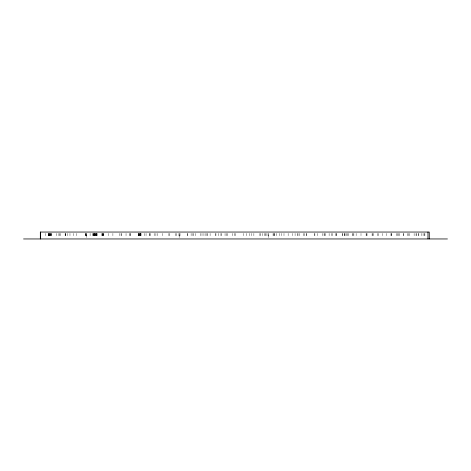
<?xml version="1.0" encoding="UTF-8"?>
<svg xmlns="http://www.w3.org/2000/svg" width="471" height="471" viewBox="0 0 471 471"><rect width="100%" height="100%" fill="white"/><g stroke="black" fill="none" stroke-linecap="round" stroke-linejoin="round"><path stroke-width="0.35" stroke-dasharray="2.35 1.77" d="M424.889 233.41L424.889 237.519M424.771 233.41L424.771 237.519M423.082 233.41L423.082 237.519M421.156 233.41L421.156 237.519M418.849 233.41L418.849 237.519M418.224 233.41L418.224 237.519M416.535 233.41L416.535 237.519M416.046 233.41L416.046 237.519M414.121 233.41L414.121 237.519M409.334 233.41L409.334 237.519M408.381 233.41L408.381 237.519M407.762 233.41L407.762 237.519M403.382 233.41L403.382 237.519M403.288 233.41L403.288 237.519M399.473 233.41L399.473 237.519M398.331 233.41L398.331 237.519M397.394 233.41L397.394 237.519M396.835 233.41L396.835 237.519M391.784 233.41L391.784 237.519M391.195 233.41L391.195 237.519M390.959 233.41L390.959 237.519M386.302 233.41L386.302 237.519M382.682 233.41L382.682 237.519M378.625 233.41L378.625 237.519M377.595 233.41L377.595 237.519M373.574 233.41L373.574 237.519M372.82 233.41L372.82 237.519M372.084 233.41L372.084 237.519M367.027 233.41L367.027 237.519M366.503 233.41L366.503 237.519M366.108 233.41L366.108 237.519M360.998 233.41L360.998 237.519M356.135 233.41L356.135 237.519M353.874 233.41L353.874 237.519M352.962 233.41L352.962 237.519M352.891 233.41L352.891 237.519M348.823 233.41L348.823 237.519M347.327 233.41L347.327 237.519M346.468 233.41L346.468 237.519M345.049 233.41L345.049 237.519M344.589 233.41L344.589 237.519M344.519 233.41L344.519 237.519M342.323 233.41L342.323 237.519M342.276 233.41L342.276 237.519M336.482 233.41L336.482 237.519M336.335 233.41L336.335 237.519M335.776 233.41L335.776 237.519M332.408 233.41L332.408 237.519M331.372 233.41L331.372 237.519M329.117 233.41L329.117 237.519M325.249 233.41L325.249 237.519M324.66 233.41L324.643 237.519M324.066 233.41L324.066 237.519M322.576 233.41L322.576 237.519M317.519 233.41L317.519 237.519M314.881 233.41L314.881 237.519M314.799 233.41L314.799 237.519M306.515 233.41L306.515 237.519M306.285 233.41L306.285 237.519M304.366 233.41L304.366 237.519M303.789 233.41L303.789 237.519M299.315 233.41L299.315 237.519M298.002 233.41L298.002 237.519M297.819 233.41L297.819 237.519M295.082 233.41L295.082 237.519M292.768 233.41L292.768 237.519M288.14 233.41L288.14 237.519M283.989 233.41L283.989 237.519M281.428 233.41L281.428 237.519M279.609 233.41L279.609 237.519M276.318 233.41L276.318 237.519M274.558 233.41L274.558 237.519M274.246 233.41L274.246 237.519M273.622 233.41L273.622 237.519M273.062 233.41L273.062 237.519M268.011 233.41L268.011 237.519M266.086 233.41L266.086 237.519M265.373 233.41L265.373 237.519M264.237 233.41L264.237 237.519M262.535 233.41L262.535 237.519M260.422 233.41L260.422 237.519M259.892 233.41L259.892 237.519M253.875 233.41L253.875 237.519M251.231 233.41L251.231 237.519M249.807 233.41L249.807 237.519M246.215 233.41L246.215 237.519M243.26 233.41L243.26 237.519M235.082 233.41L235.129 237.519M234.899 233.41L234.899 237.519M232.368 233.41L232.368 237.519M227.481 233.41L227.481 237.519M226.751 233.41L226.751 237.519M225.05 233.41L225.05 237.519M221.276 233.41L221.276 237.519M220.934 233.41L220.934 237.519M218.503 233.41L218.503 237.519M215.936 233.41L215.936 237.519M215.824 233.41L215.824 237.519M210.107 233.41L210.107 237.519M207.74 233.41L207.74 237.519M206.963 233.41L206.963 237.519M205.898 233.41L205.898 237.519M203.949 233.41L203.949 237.519M202.012 233.41L202.012 237.519M200.299 233.41L200.299 237.519M195.465 233.41L195.465 237.519M193.752 233.41L193.752 237.519M192.892 233.41L192.892 237.519M191.108 233.41L191.108 237.519M187.805 233.41L187.805 237.519M187.305 233.41L187.305 237.519M180.022 233.41L180.022 237.519M178.974 233.41L178.974 237.519M176.719 233.41L176.719 237.519M175.542 233.41L175.542 237.519M169.071 233.41L169.071 237.519M168.995 233.41L168.995 237.519M162.524 233.41L162.524 237.519M157.479 233.41L157.526 237.519M155.907 233.41L155.907 237.519M154.164 233.41L154.164 237.519M150.791 233.41L150.791 237.519M149.855 233.41L149.855 237.519M149.177 233.41L149.177 237.519M146.051 233.41L146.051 237.519M144.244 233.41L144.244 237.519M141.006 233.41L140.988 237.519M140.906 233.41L140.906 237.519M140.758 233.41L140.758 237.519M140.558 233.41L140.558 237.519M140.305 233.41L140.305 237.519M140.011 233.41L140.011 237.519M139.687 233.41L139.687 237.519M139.345 233.41L139.345 237.519M139.004 233.41L139.004 237.519M138.762 233.41L138.762 237.519M138.668 233.41L138.668 237.519M138.35 233.41L138.35 237.519M130.614 233.41L130.614 237.519M130.078 233.41L130.078 237.519M129.189 233.41L129.189 237.519M126.034 233.41L126.034 237.519M121.241 233.41L121.241 237.519M121.053 233.41L121.1 237.519M119.487 233.41L119.487 237.519M112.905 233.41L112.905 237.519M108.595 233.41L108.595 237.519M103.449 233.41L103.449 237.519M103.231 233.41L103.231 237.519M103.049 233.41L103.049 237.519M102.896 233.41L102.896 237.519M102.784 233.41L102.719 237.519M102.696 233.41L102.696 237.519M101.283 233.41L101.283 237.519M97.509 233.41L97.509 237.519M96.714 233.41L96.714 237.519M96.425 233.41L96.425 237.519M96.267 233.41L96.267 237.519M96.119 233.41L96.119 237.519M95.796 233.41L95.796 237.519M95.46 233.41L95.46 237.519M95.113 233.41L95.113 237.519M94.765 233.41L94.765 237.519M94.736 233.41L94.736 237.519M94.418 233.41L94.418 237.519M94.076 233.41L94.076 237.519M93.741 233.41L93.741 237.519M93.417 233.41L93.417 237.519M93.111 233.41L93.111 237.519M92.822 233.41L92.822 237.519M90.102 233.41L90.102 237.519M86.328 233.41L86.328 237.519L86.24 233.41M86.128 233.41L86.128 237.519M85.975 233.41L85.975 237.519M85.793 233.41L85.793 237.519M85.575 233.41L85.575 237.519M76.526 233.41L76.526 237.519M73.464 233.41L73.464 237.519M69.979 233.41L69.979 237.519M67.341 233.41L67.341 237.519M65.316 233.41L65.316 237.519M65.269 233.41L65.269 237.519M65.133 233.41L65.133 237.519M60.347 233.41L60.347 237.519M59.458 233.41L59.458 237.519M58.899 233.41L58.899 237.519M56.249 233.41L56.249 237.519M51.769 233.41L51.769 237.519M51.215 233.41L51.215 237.519M50.903 233.41L50.903 237.519M50.568 233.41L50.568 237.519M50.226 233.41L50.226 237.519M49.885 233.41L49.885 237.519M49.561 233.41L49.561 237.519M49.267 233.41L49.267 237.519M49.013 233.41L49.013 237.519M48.813 233.41L48.813 237.519M48.666 233.41L48.666 237.519M48.584 233.41L48.566 237.519M45.228 233.41L45.228 237.519M268.282 237.519L268.282 233.41L268.211 237.519M179.157 237.519L179.157 233.41L179.11 237.519"/><path stroke-width="0.71" d="M447.45 238.956L23.55 238.956M429.264 238.891L429.264 232.044L40.323 232.044L40.323 238.891M427.968 232.044L427.968 238.891M40.406 232.044L40.394 238.891"/></g></svg>
